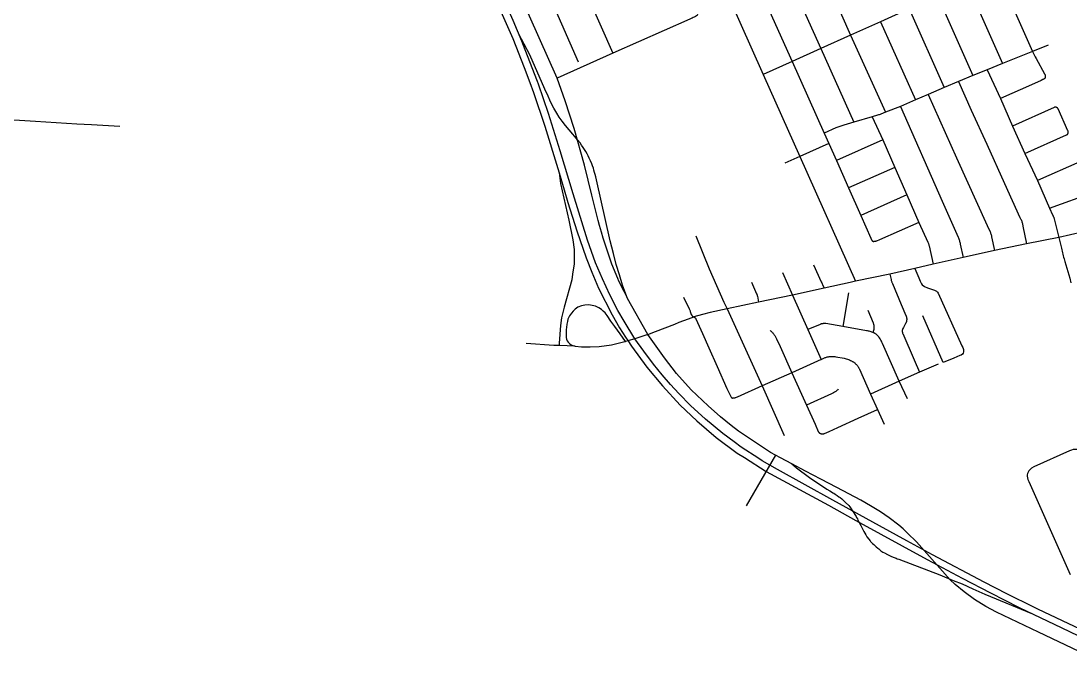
# Model space of a CAD drawing. Header units: inches. Extents: x 326453 to 344102, y 4677180 to 4689621.
# Drawn here: x 330396 to 333232, y 4678794 to 4680524 of the extents above; entities that cross this region are included whole.
import ezdxf

# ---------------------------------------------------------------- set-up
doc = ezdxf.new("R2010")
doc.units = ezdxf.units.IN
doc.header["$MEASUREMENT"] = 0
doc.layers.add('Street_Centreline', color=7, linetype='Continuous')

msp = doc.modelspace()

# ---------------------------------------------------------------- linework, layer by layer
at = {"layer": 'Street_Centreline'}
for p, q in [((331845.5588, 4680369.2195), (331614.2317, 4680887.9918)), ((332469.4138, 4680864.3761), (332638.5464, 4680485.4564)), ((332388.8434, 4680828.5016), (332557.9008, 4680449.326)), ((332310.9881, 4680793.6746), (332480.3239, 4680414.6778)), ((332233.4696, 4680758.258), (332402.1284, 4680379.538)), ((331916.5204, 4680617.104), (331996.0795, 4680437.2253)), ((332952.5991, 4680625.4938), (333049.4056, 4680408.502)), ((333053.7257, 4680612.6739), (333130.6275, 4680441.0455)), ((332874.2709, 4680590.258), (332969.3264, 4680376.4213)), ((332797.2548, 4680556.5596), (332719.204, 4680521.592)), ((332797.2548, 4680556.5596), (332891.5799, 4680343.9411)), ((332719.204, 4680521.592), (332638.5464, 4680485.4564)), ((332719.204, 4680521.592), (332813.8709, 4680310.5413)), ((332638.5464, 4680485.4564), (332557.9008, 4680449.326)), ((332638.5464, 4680485.4564), (332732.5033, 4680277.05)), ((332557.9008, 4680449.326), (332480.3239, 4680414.6778)), ((332557.9008, 4680449.326), (332647.5878, 4680250.6597)), ((333130.6275, 4680441.0455), (333049.4056, 4680408.502)), ((333172.9691, 4680458.3342), (333130.6275, 4680441.0455)), ((331996.0795, 4680437.2253), (331845.5588, 4680369.2195)), ((332480.3239, 4680414.6778), (332402.1284, 4680379.538)), ((332480.3239, 4680414.6778), (332567.1843, 4680220.8367)), ((333007.7144, 4680391.8248), (332969.3264, 4680376.4213)), ((333049.4056, 4680408.502), (333007.7144, 4680391.8248)), ((333007.7144, 4680391.8248), (333043.2551, 4680313.9322)), ((332402.1284, 4680379.538), (332501.3119, 4680157.7641)), ((332930.12, 4680360.0596), (332891.5799, 4680343.9411)), ((332969.3264, 4680376.4213), (332930.12, 4680360.0596)), ((332848.126, 4680325.068), (332813.8709, 4680310.5413)), ((332891.5799, 4680343.9411), (332848.126, 4680325.068)), ((332813.8709, 4680310.5413), (332773.1328, 4680293.064)), ((333043.2551, 4680313.9322), (333076.3328, 4680239.6856)), ((332773.1328, 4680293.064), (332732.5033, 4680277.05)), ((332697.1542, 4680265.1171), (332647.5878, 4680250.6597)), ((332697.1542, 4680265.1171), (332725.2608, 4680202.2213)), ((333076.3328, 4680239.6856), (333109.8512, 4680165.3696)), ((332567.1843, 4680220.8367), (332579.2455, 4680192.6396)), ((332579.2455, 4680192.6396), (332501.3119, 4680157.7641)), ((332579.2455, 4680192.6396), (332600.0278, 4680146.8192)), ((332725.2608, 4680202.2213), (332600.0278, 4680146.8192)), ((332725.2608, 4680202.2213), (332757.8777, 4680128.0944)), ((332501.3119, 4680157.7641), (332461.0463, 4680139.9554)), ((332501.3119, 4680157.7641), (332651.6919, 4679820.2537)), ((333109.8512, 4680165.3696), (333143.8161, 4680092.365)), ((332600.0278, 4680146.8192), (332632.4793, 4680072.4447)), ((332757.8777, 4680128.0944), (332632.4793, 4680072.4447)), ((332757.8777, 4680128.0944), (332790.1596, 4680053.9908)), ((332632.4793, 4680072.4447), (332665.7503, 4679998.4702)), ((333143.8161, 4680092.365), (333176.2124, 4680018.236)), ((332790.1596, 4680053.9908), (332665.7503, 4679998.4702)), ((332790.1596, 4680053.9908), (332823.3128, 4679979.492)), ((333425.2073, 4679989.9984), (333201.4942, 4679938.9749)), ((333201.4942, 4679938.9749), (333113.8157, 4679921.6503)), ((333027.4317, 4679903.4605), (332942.5148, 4679884.6315)), ((333113.8157, 4679921.6503), (333027.4317, 4679903.4605)), ((332942.5148, 4679884.6315), (332862.0608, 4679866.5467)), ((332454.689, 4679844.0189), (332481.6925, 4679783.126)), ((332812.2998, 4679855.0473), (332744.8596, 4679839.4)), ((332862.0608, 4679866.5467), (332812.2998, 4679855.0473)), ((332744.8596, 4679839.4), (332651.6919, 4679820.2537)), ((332566.8812, 4679801.7418), (332481.6925, 4679783.126)), ((332633.1838, 4679788.6704), (332617.5719, 4679697.8208)), ((332389.8697, 4679763.841), (332304.9645, 4679746.0003)), ((332481.6925, 4679783.126), (332389.8697, 4679763.841)), ((332481.6925, 4679783.126), (332522.8732, 4679689.656)), ((332304.9645, 4679746.0003), (332399.1095, 4679537.5185)), ((332522.8732, 4679689.656), (332559.0374, 4679609.0692)), ((331893.7629, 4679644.7765), (331850.5825, 4679646.3546)), ((332559.0374, 4679609.0692), (332479.859, 4679573.2519)), ((332874.7745, 4679595.9754), (332825.0215, 4679574.8226)), ((332479.859, 4679573.2519), (332399.1095, 4679537.5185)), ((332479.859, 4679573.2519), (332518.9521, 4679485.6459)), ((332825.0215, 4679574.8226), (332770.06, 4679550.2773)), ((332399.1095, 4679537.5185), (332458.8944, 4679403.128)), ((332770.06, 4679550.2773), (332692.138, 4679515.0716)), ((332792.1015, 4679502.4472), (332770.06, 4679550.2773)), ((332692.138, 4679515.0716), (332710.9688, 4679473.3928)), ((332710.9688, 4679473.3928), (332728.961, 4679433.9887)), ((332435.4678, 4679350.3344), (332356.4359, 4679213.5299))]:
    msp.add_line(p, q, dxfattribs=at)
for points in [[(331542.8927, 4680866.3818), (331582.8763, 4680784.7648), (331630.3637, 4680681.5241), (331641.5724, 4680665.7241), (331725.2864, 4680476.4149), (331756.4755, 4680398.4228), (331771.6468, 4680357.4123)], [(331792.0554, 4680360.0255), (331759.0641, 4680446.258), (331749.7048, 4680468.8593), (331726.4284, 4680525.0689), (331671.4705, 4680649.1355), (331576.222, 4680860.1818), (331571.5586, 4680872.7979)], [(331828.4442, 4680576.9582), (331828.61, 4680576.5438), (331828.8217, 4680576.0395), (331829.0502, 4680575.5426), (331829.2953, 4680575.0537), (331829.5567, 4680574.5732), (331829.834, 4680574.1018), (331830.1271, 4680573.64), (331830.4355, 4680573.1883), (331830.7588, 4680572.7472), (331831.0969, 4680572.3173), (331831.5189, 4680571.7795), (331831.9217, 4680571.2272), (331832.3048, 4680570.661), (331832.6677, 4680570.0817), (331833.0099, 4680569.4899), (331833.331, 4680568.8864), (331833.6307, 4680568.272), (331833.9084, 4680567.6474), (331834.164, 4680567.0133), (331902.4378, 4680413.6847)], [(332225.359, 4680541.6422), (332225.1722, 4680541.3236), (332224.9749, 4680541.0114), (332224.7674, 4680540.7059), (332224.5498, 4680540.4075), (332224.3225, 4680540.1165), (332224.0856, 4680539.8332), (332223.8394, 4680539.5579), (332223.5842, 4680539.2909), (332223.3203, 4680539.0325), (332223.048, 4680538.7831), (332222.7675, 4680538.5428), (332222.4792, 4680538.312), (332222.1834, 4680538.0909), (332221.8805, 4680537.8797), (332221.5706, 4680537.6787), (332218.7999, 4680536.0078), (332215.9763, 4680534.4277), (332213.103, 4680532.94), (332210.1829, 4680531.5464), (332207.2191, 4680530.2483), (332204.2148, 4680529.0471), (331996.0795, 4680437.2253)], [(332035.8059, 4679773.5602), (332022.2814, 4679810.0208), (332014.2308, 4679837.591), (332005.117, 4679865.8343), (331997.711, 4679895.2077), (331988.1437, 4679929.2074), (331951.5783, 4680094.5412), (331949.4271, 4680102.9448), (331948.2102, 4680108.4654), (331946.5253, 4680113.986), (331944.6532, 4680120.4423), (331943.1555, 4680125.7758), (331940.9089, 4680132.6064), (331939.224, 4680137.5656), (331935.7483, 4680146.1392), (331932.0041, 4680152.9698), (331929.0086, 4680159.4261), (331926.0132, 4680165.0403), (331922.8306, 4680170.8416), (331919.3672, 4680176.8301), (331915.5293, 4680181.7892), (331911.3171, 4680187.8713), (331907.1785, 4680194.1934), (331900.1253, 4680202.4799), (331896.3811, 4680207.2519), (331887.4884, 4680217.7317), (331867.4567, 4680241.6855), (331858.8449, 4680252.8203), (331850.982, 4680264.2358), (331844.3359, 4680274.9027), (331836.6422, 4680287.7727), (331830.3705, 4680300.2174), (331825.5966, 4680310.0422), (331821.1163, 4680320.6404), (331812.1677, 4680339.4794), (331771.6389, 4680432.078), (331740.9077, 4680490.1032)], [(333130.6275, 4680441.0455), (333133.5634, 4680434.5485), (333135.4889, 4680430.4725), (333137.5511, 4680426.4638), (333139.7475, 4680422.5271), (333162.8805, 4680380.6237), (333163.1068, 4680380.1962), (333163.3181, 4680379.7611), (333163.514, 4680379.3188), (333163.6943, 4680378.87), (333163.8587, 4680378.4151), (333164.0072, 4680377.9548), (333164.1395, 4680377.4895), (333164.2554, 4680377.0199), (333164.3548, 4680376.5465), (333164.4376, 4680376.07), (333164.5037, 4680375.5908), (333164.553, 4680375.1096), (333164.5854, 4680374.627), (333164.6009, 4680374.1435), (333164.5995, 4680373.6598), (333164.5811, 4680373.1765), (333164.5459, 4680372.6941), (333164.4938, 4680372.2132), (333164.4249, 4680371.7344), (333164.3393, 4680371.2583), (333164.2372, 4680370.7855), (333164.1185, 4680370.3166), (333164.0276, 4680370.103), (333163.9297, 4680369.8925), (333163.8247, 4680369.6854), (333163.7129, 4680369.4819), (333163.5943, 4680369.2823), (333163.4691, 4680369.0868), (333163.3375, 4680368.8955), (333163.1995, 4680368.7088), (333163.0554, 4680368.5268), (333162.9052, 4680368.3497), (333162.7493, 4680368.1777), (333162.5876, 4680368.0111), (333162.4205, 4680367.8499), (333162.2481, 4680367.6944), (333162.0705, 4680367.5448), (333161.8881, 4680367.4012), (333161.7009, 4680367.2638), (333161.5093, 4680367.1327), (333161.3134, 4680367.0081), (333161.1134, 4680366.8902), (333160.1899, 4680366.3811), (333159.2539, 4680365.8952), (333158.3061, 4680365.4329), (333153.3933, 4680363.112), (333127.3152, 4680351.0035), (333043.2551, 4680313.9322)], [(331771.6468, 4680357.4123), (331781.4559, 4680330.897), (331812.2195, 4680239.9641), (331846.9753, 4680125.1111), (331850.3624, 4680113.599), (331863.9109, 4680067.5508), (331874.2862, 4680033.0423), (331898.6753, 4679956.589), (331923.9333, 4679884.0007), (331938.7246, 4679845.2367), (331957.3174, 4679801.4031), (331994.1519, 4679729.8669), (332014.1479, 4679694.8), (332030.2251, 4679669.6754), (332036.3913, 4679660.2484)], [(332055.5564, 4679664.7259), (332026.3773, 4679712.2045), (332009.6591, 4679741.3233), (331987.9368, 4679783.4545), (331967.5114, 4679827.2062), (331949.323, 4679870.4424), (331927.2765, 4679931.8567), (331888.8318, 4680056.9145), (331853.7888, 4680173.069), (331822.2963, 4680273.8718), (331794.5631, 4680353.4709), (331792.0554, 4680360.0255)], [(332090.5808, 4679676.1965), (332035.8059, 4679773.5602), (332033.4172, 4679778.0259), (332026.0445, 4679792.7548), (332012.2498, 4679820.8912), (332009.2198, 4679827.9054), (331992.9612, 4679866.5041), (331969.5925, 4679936.5998), (331964.7834, 4679953.3553), (331959.9391, 4679971.3699), (331956.4452, 4679984.9202), (331939.4442, 4680053.0952), (331919.3112, 4680134.1116), (331890.8096, 4680233.2835), (331866.893, 4680308.3027), (331845.5588, 4680369.2195)], [(332930.12, 4680360.0596), (332964.7814, 4680283.0749), (333006.554, 4680190.8511), (333054.5347, 4680084.4185), (333096.0369, 4679993.006), (333097.15, 4679991.0123), (333098.1964, 4679988.9828), (333099.175, 4679986.9198), (333100.0847, 4679984.8254), (333100.9245, 4679982.7021), (333101.6934, 4679980.5521), (333102.3908, 4679978.3778), (333103.0157, 4679976.1816), (333103.5674, 4679973.9659), (333104.0455, 4679971.7332), (333104.4494, 4679969.4858), (333113.8157, 4679921.6503)], [(332848.1263, 4680325.0681), (332924.6462, 4680154.0265), (333007.8759, 4679971.4202), (333015.5531, 4679953.9523), (333016.3598, 4679952.03), (333017.1017, 4679950.0817), (333017.7779, 4679948.1097), (333018.3876, 4679946.1161), (333018.9303, 4679944.1032), (333019.4052, 4679942.0732), (333019.8118, 4679940.0285), (333027.4317, 4679903.4605)], [(330053.7218, 4680278.9835), (330099.3318, 4680275.7368), (330190.8423, 4680268.8533), (330227.9521, 4680265.9722), (330272.9776, 4680263.0946), (330332.1893, 4680258.9838), (330435.5381, 4680253.0091), (330547.0839, 4680246.018), (330586.2386, 4680243.7533), (330662.7203, 4680239.848)], [(332732.5033, 4680277.05), (332720.2635, 4680272.1127), (332718.0668, 4680271.2871), (332715.8441, 4680270.5342), (332713.5978, 4680269.855), (332711.3304, 4680269.25), (332697.1542, 4680265.1171)], [(332773.1328, 4680293.064), (332886.2557, 4680037.1615), (332929.2348, 4679939.512), (332930.1799, 4679937.2687), (332931.0531, 4679934.9965), (332931.8536, 4679932.6976), (332932.5806, 4679930.3745), (332933.2334, 4679928.0294), (332933.8113, 4679925.6647), (332934.3136, 4679923.2829), (332934.7399, 4679920.8863), (332942.5148, 4679884.6315)], [(333109.8512, 4680165.3696), (333222.4444, 4680215.7455), (333222.701, 4680215.8907), (333222.9524, 4680216.0446), (333223.1983, 4680216.2073), (333223.4384, 4680216.3783), (333223.6724, 4680216.5577), (333223.9001, 4680216.745), (333224.1211, 4680216.9402), (333224.3351, 4680217.1429), (333224.542, 4680217.353), (333224.7414, 4680217.5701), (333224.9332, 4680217.794), (333225.1171, 4680218.0244), (333225.2929, 4680218.2612), (333225.4603, 4680218.5038), (333225.6191, 4680218.7522), (333225.7693, 4680219.0059), (333225.9105, 4680219.2647), (333226.0427, 4680219.5282), (333226.1656, 4680219.7962), (333226.2791, 4680220.0683), (333226.383, 4680220.3442), (333226.4773, 4680220.6235), (333226.5619, 4680220.906), (333226.6366, 4680221.1912), (333226.7013, 4680221.4788), (333226.7559, 4680221.7685), (333226.8005, 4680222.06), (333226.8349, 4680222.3528), (333226.8591, 4680222.6466), (333226.8731, 4680222.9411), (333226.8768, 4680223.2359), (333226.8702, 4680223.5306), (333226.8534, 4680223.825), (333226.8264, 4680224.1185), (333226.7892, 4680224.411), (333226.7419, 4680224.702), (333226.6844, 4680224.9912), (333226.617, 4680225.2782), (333226.5396, 4680225.5626), (333226.4523, 4680225.8443), (333226.3553, 4680226.1227), (333226.2487, 4680226.3975), (333226.1326, 4680226.6685), (333199.3011, 4680286.4008), (333199.1677, 4680286.6478), (333199.026, 4680286.89), (333198.876, 4680287.1272), (333198.7179, 4680287.3592), (333198.5519, 4680287.5855), (333198.3782, 4680287.806), (333198.1971, 4680288.0204), (333198.0086, 4680288.2285), (333197.8132, 4680288.4299), (333197.6109, 4680288.6245), (333197.402, 4680288.812), (333197.1868, 4680288.9922), (333196.9655, 4680289.1649), (333196.7384, 4680289.3298), (333196.5058, 4680289.4869), (333196.2679, 4680289.6358), (333196.025, 4680289.7765), (333195.7774, 4680289.9088), (333195.5255, 4680290.0324), (333195.2694, 4680290.1473), (333195.0095, 4680290.2533), (333194.7461, 4680290.3503), (333194.4795, 4680290.4382), (333194.2101, 4680290.5169), (333193.9381, 4680290.5862), (333193.6639, 4680290.6462), (333193.3878, 4680290.6966), (333193.1101, 4680290.7376), (333192.8312, 4680290.7689), (333192.5513, 4680290.7907), (333192.2709, 4680290.8028), (333191.9902, 4680290.8052), (333191.7096, 4680290.798), (333191.4295, 4680290.7811), (333191.15, 4680290.7546), (333190.8717, 4680290.7185), (333190.5947, 4680290.6728), (333190.3195, 4680290.6176), (333190.0464, 4680290.553), (333189.7756, 4680290.479), (333189.5076, 4680290.3958), (333189.2425, 4680290.3034), (333188.9808, 4680290.2019), (333188.7228, 4680290.0914), (333076.3328, 4680239.6856)], [(332647.5878, 4680250.6597), (332620.0058, 4680242.0095), (332614.4637, 4680240.4263), (332608.9773, 4680238.6599), (332603.5527, 4680236.712), (332598.1958, 4680234.5848), (332567.1843, 4680220.8367)], [(333257.7769, 4680143.2592), (333143.8161, 4680092.365)], [(331850.3624, 4680113.599), (331854.2315, 4680084.5061), (331877.2529, 4679985.087), (331887.4172, 4679931.9407), (331891.3265, 4679906.5399), (331890.9356, 4679867.8525), (331887.0108, 4679839.1127), (331884.7634, 4679824.5059), (331863.8946, 4679750.1803), (331856.6149, 4679721.7884), (331854.1415, 4679700.9278), (331850.8206, 4679652.9618), (331850.5825, 4679646.3546)], [(333176.2124, 4680018.236), (333295.9791, 4680061.1511)], [(333176.2124, 4680018.236), (333184.4486, 4680000.1387), (333185.1111, 4679998.7311), (333185.5491, 4679997.7243), (333185.9591, 4679996.744), (333186.4848, 4679995.578), (333186.8987, 4679994.663), (333187.1462, 4679994.1327), (333187.466, 4679993.3207), (333187.8865, 4679992.2997), (333188.2573, 4679991.3709), (333188.6947, 4679990.2543), (333189.1173, 4679988.9643), (333201.4942, 4679938.9749)], [(332665.7503, 4679998.4702), (332693.0842, 4679937.194), (332695.1752, 4679932.4763), (332695.2879, 4679932.2333), (332695.4088, 4679931.9943), (332695.5379, 4679931.7596), (332695.6749, 4679931.5294), (332695.8196, 4679931.304), (332695.972, 4679931.0837), (332696.1318, 4679930.8687), (332696.2989, 4679930.6593), (332696.473, 4679930.4558), (332696.6539, 4679930.2583), (332696.8416, 4679930.0671), (332697.0356, 4679929.8824), (332697.2358, 4679929.7045), (332697.442, 4679929.5335), (332697.6539, 4679929.3696), (332697.8713, 4679929.2131), (332698.0939, 4679929.0641), (332698.3214, 4679928.9228), (332698.5537, 4679928.7893), (332698.7904, 4679928.6639), (332699.0312, 4679928.5466), (332699.2759, 4679928.4376), (332699.5241, 4679928.337), (332699.7757, 4679928.245), (332700.0302, 4679928.1616), (332700.2875, 4679928.087), (332700.5471, 4679928.0212), (332700.8089, 4679927.9643), (332701.0724, 4679927.9163)], [(332823.3128, 4679979.492), (332716.4011, 4679932.2842), (332708.1966, 4679928.8635), (332707.7461, 4679928.6849), (332707.2896, 4679928.5222), (332706.8276, 4679928.3755), (332706.3608, 4679928.2451), (332705.8898, 4679928.1312), (332705.415, 4679928.0338), (332704.9371, 4679927.9532), (332704.4566, 4679927.8893), (332703.9743, 4679927.8423), (332703.4905, 4679927.8122), (332703.0061, 4679927.7991), (332702.5214, 4679927.803), (332702.0372, 4679927.8238), (332701.554, 4679927.8616), (332701.0724, 4679927.9163)], [(332823.3128, 4679979.492), (332847.3258, 4679925.9265), (332848.0107, 4679924.3322), (332848.6453, 4679922.7173), (332849.2291, 4679921.0832), (332849.7615, 4679919.4317), (332850.2418, 4679917.7644), (332850.6697, 4679916.0828), (332862.0608, 4679866.5467)], [(332220.3945, 4679942.7803), (332256.1477, 4679853.5572), (332286.2153, 4679786.7894), (332295.72, 4679764.0638), (332296.5333, 4679762.2061), (332297.4004, 4679760.3734), (332298.3104, 4679758.5606), (332299.2523, 4679756.7627), (332300.2152, 4679754.9745), (332301.1883, 4679753.1908), (332302.1606, 4679751.4067), (332303.1214, 4679749.617), (332304.0597, 4679747.8165), (332304.9645, 4679746.0003), (332305.8251, 4679744.1631)], [(333201.4942, 4679938.9749), (333206.9837, 4679917.4422), (333208.0188, 4679913.4505), (333208.9889, 4679909.4417), (333209.911, 4679905.4203), (333210.8022, 4679901.3909), (333211.6796, 4679897.358), (333212.5602, 4679893.3262), (333213.461, 4679889.3), (333214.3991, 4679885.2841), (333215.3915, 4679881.2829), (333216.4552, 4679877.3009), (333217.6074, 4679873.3428), (333231.1797, 4679828.8043), (333233.976, 4679815.7593)], [(332538.5261, 4679864.8449), (332559.3507, 4679818.5668), (332560.4519, 4679816.0013), (332561.5836, 4679813.463), (332562.5949, 4679811.3772), (332566.8812, 4679801.7418)], [(332812.2998, 4679855.0473), (332822.8939, 4679829.3091), (332826.4915, 4679820.7906), (332828.385, 4679816.626), (332829.8998, 4679813.4079), (332831.9988, 4679810.9869), (332838.626, 4679806.2544), (332846.2001, 4679802.6578), (332852.07, 4679800.5755), (332857.2439, 4679799.0436), (332865.0073, 4679796.0148), (332870.4985, 4679793.1753), (332873.5281, 4679791.2823), (332875.5172, 4679788.3879), (332939.1929, 4679646.2668), (332941.4656, 4679640.9395), (332943.5181, 4679636.2761), (332943.8913, 4679631.9858), (332943.7047, 4679629.1877), (332942.7717, 4679625.8301), (332940.9059, 4679623.4051), (332937.1741, 4679620.7936), (332933.4424, 4679619.3013), (332917.2094, 4679612.586), (332888.7768, 4679600.7161), (332833.8379, 4679726.5346)], [(332370.7775, 4679818.1003), (332384.4938, 4679786.7948), (332384.7542, 4679786.1776), (332384.9982, 4679785.5535), (332385.2267, 4679784.9232), (332385.4408, 4679784.2873), (332385.6412, 4679783.6466), (332385.829, 4679783.0016), (332386.0051, 4679782.3531), (332386.1703, 4679781.7017), (332386.3256, 4679781.0482), (332386.4719, 4679780.393), (332386.6102, 4679779.7371), (332389.8697, 4679763.841)], [(332651.6919, 4679820.2537), (332636.885, 4679816.906), (332566.8812, 4679801.7418)], [(332744.8596, 4679839.4), (332747.8007, 4679825.3542), (332748.1698, 4679823.7169), (332748.5892, 4679822.0918), (332749.0582, 4679820.4804), (332749.5766, 4679818.8841), (332750.1438, 4679817.3045), (332750.7593, 4679815.7431), (332751.4225, 4679814.2014), (332775.3269, 4679757.5684), (332788.2294, 4679727.475), (332788.5501, 4679726.6895), (332788.8433, 4679725.8933), (332789.1086, 4679725.0874), (332789.3456, 4679724.2727), (332789.5542, 4679723.4502), (332789.734, 4679722.621), (332789.8848, 4679721.7861), (332790.0065, 4679720.9464), (332790.0989, 4679720.1029), (332790.1619, 4679719.2568), (332790.1953, 4679718.409), (332790.1993, 4679717.5605), (332790.1736, 4679716.7124), (332790.1185, 4679715.8657), (332790.034, 4679715.0215), (332789.9201, 4679714.1807), (332789.777, 4679713.3444), (332789.6049, 4679712.5135), (332789.4039, 4679711.6892), (332789.1744, 4679710.8724), (332788.9166, 4679710.064), (332788.6308, 4679709.2651), (332788.3174, 4679708.4766), (332787.9767, 4679707.6996), (332787.6091, 4679706.9348), (332787.2152, 4679706.1833), (332781.1305, 4679695.61), (332779.7281, 4679692.9257), (332779.4889, 4679692.4477), (332779.2665, 4679691.9616), (332779.0611, 4679691.468), (332778.8732, 4679690.9676), (332778.7028, 4679690.461), (332778.5501, 4679689.9487), (332778.4155, 4679689.4314), (332778.299, 4679688.9097), (332778.2007, 4679688.3843), (332778.1208, 4679687.8557), (332778.0594, 4679687.3247), (332778.0166, 4679686.7919), (332777.9924, 4679686.2579), (332777.9868, 4679685.7234), (332777.9999, 4679685.189), (332778.0316, 4679684.6554), (332778.0819, 4679684.1232), (332778.1508, 4679683.5932), (332778.2381, 4679683.0658), (332778.3437, 4679682.5418), (332778.4676, 4679682.0218), (332778.6095, 4679681.5064), (332778.7693, 4679680.9963), (332778.9468, 4679680.4921), (332779.1418, 4679679.9944), (332779.354, 4679679.5038), (332779.5832, 4679679.0209), (332810.5864, 4679607.759), (332825.0215, 4679574.8226)], [(332186.9796, 4679777.7787), (332202.1828, 4679745.9204), (332203.0097, 4679744.1115), (332203.7766, 4679742.2763), (332204.4825, 4679740.4168), (332205.1267, 4679738.5351), (332207.787, 4679730.8565), (332207.9287, 4679730.4696), (332208.0838, 4679730.088), (332208.2522, 4679729.712), (332208.4337, 4679729.3422), (332208.6281, 4679728.9789), (332208.835, 4679728.6227), (332209.0543, 4679728.2739), (332209.2857, 4679727.9331), (332209.5289, 4679727.6006), (332209.7836, 4679727.2768), (332210.0495, 4679726.9621), (332210.3262, 4679726.6569), (332210.6135, 4679726.3616), (332210.911, 4679726.0766), (332211.2182, 4679725.8021), (332211.5349, 4679725.5386), (332211.8606, 4679725.2864), (332212.195, 4679725.0457), (332212.5376, 4679724.8169), (332212.888, 4679724.6002), (332213.2457, 4679724.396), (332213.6104, 4679724.2044), (332213.9817, 4679724.0257), (332214.3589, 4679723.8601)], [(332029.6743, 4679657.9107), (332015.3791, 4679678.2417), (332001.2282, 4679698.3777), (331990.7484, 4679712.8769), (331980.71, 4679727.7196), (331975.1679, 4679734.6183), (331969.835, 4679739.6356), (331965.1295, 4679744.0257), (331958.0189, 4679748.5203), (331948.5033, 4679752.8058), (331939.6151, 4679755.1054), (331931.0406, 4679756.2552), (331920.4793, 4679756.1507), (331910.7546, 4679753.8511), (331901.3436, 4679750.1927), (331894.3376, 4679744.9664), (331888.3381, 4679739.4102), (331883.8417, 4679734.1839), (331881.1229, 4679730.8391), (331878.8225, 4679726.9716), (331876.6266, 4679723.2087), (331874.4307, 4679717.6688), (331872.9667, 4679711.5018), (331871.3982, 4679704.394), (331870.4571, 4679695.8229), (331869.9395, 4679690.0198), (331869.4166, 4679684.0618), (331869.3121, 4679676.745), (331869.2075, 4679672.773), (331869.4166, 4679668.0693), (331870.3577, 4679663.6792), (331872.1354, 4679659.6027), (331875.3769, 4679655.3172), (331879.0368, 4679651.7633), (331883.5332, 4679648.8366), (331887.8204, 4679646.9551), (331890.0163, 4679645.8053), (331893.7629, 4679644.7765), (331911.1142, 4679643.5494), (331922.139, 4679643.1412), (331934.4269, 4679643.3442), (331959.0154, 4679644.2054), (331991.8635, 4679648.6341), (332024.7449, 4679656.3997), (332029.6743, 4679657.9107)], [(332304.9645, 4679746.0003), (332258.7805, 4679735.6211), (332238.0627, 4679730.6501), (332214.3589, 4679723.8601)], [(332685.1884, 4679742.311), (332699.3449, 4679707.662), (332699.7266, 4679706.6822), (332700.0748, 4679705.69), (332700.3891, 4679704.6866), (332700.6691, 4679703.6731), (332700.9146, 4679702.6506), (332701.1251, 4679701.6204), (332701.3005, 4679700.5836), (332701.4406, 4679699.5415), (332701.5452, 4679698.4952), (332701.6142, 4679697.4459), (332701.6476, 4679696.3949), (332701.6452, 4679695.3434), (332701.607, 4679694.2926), (332701.5332, 4679693.2437), (332701.4238, 4679692.1979), (332701.2789, 4679691.1564), (332701.0987, 4679690.1204), (332700.8835, 4679689.0912), (332700.6333, 4679688.0698), (332700.3487, 4679687.0576), (332700.0298, 4679686.0556), (332699.677, 4679685.065), (332699.2908, 4679684.087), (332698.8716, 4679683.1227), (332698.4199, 4679682.1732)], [(332090.5808, 4679676.1965), (332110.7186, 4679684.338), (332163.3129, 4679704.5827), (332175.2562, 4679709.7162), (332187.5357, 4679714.5397), (332199.8801, 4679718.9645), (332214.3589, 4679723.8601)], [(332214.3589, 4679723.8601), (332214.6569, 4679723.7717), (332214.9517, 4679723.673), (332215.2428, 4679723.564), (332215.5299, 4679723.445), (332215.8127, 4679723.316), (332216.0909, 4679723.1772), (332216.364, 4679723.0288), (332216.6318, 4679722.8709), (332216.8939, 4679722.7038), (332217.1501, 4679722.5277), (332217.3999, 4679722.3427), (332217.6431, 4679722.1492), (332217.8794, 4679721.9472), (332218.1086, 4679721.7372), (332218.3302, 4679721.5192), (332218.5442, 4679721.2937), (332218.7501, 4679721.0609), (332218.9478, 4679720.821), (332219.137, 4679720.5743), (332219.3174, 4679720.3212), (332219.489, 4679720.062), (332219.6514, 4679719.7969), (332219.8044, 4679719.5264), (332219.9479, 4679719.2506), (332220.0817, 4679718.97), (332238.4882, 4679679.2327)], [(332617.5719, 4679697.8208), (332571.4494, 4679705.7594), (332570.5148, 4679705.8847), (332569.5764, 4679705.9778), (332568.6353, 4679706.0385), (332567.6928, 4679706.067), (332566.7498, 4679706.063), (332565.8075, 4679706.0267), (332564.867, 4679705.9581), (332563.9294, 4679705.8571), (332562.9958, 4679705.7241), (332562.0674, 4679705.559), (332561.1452, 4679705.3622), (332560.2302, 4679705.1338), (332559.3237, 4679704.8741), (332558.4266, 4679704.5835), (332557.54, 4679704.2622), (332556.665, 4679703.9107), (332522.8732, 4679689.656)], [(332090.5808, 4679676.2492), (332055.5564, 4679664.7259), (332029.6743, 4679657.9107)], [(332435.4678, 4679350.3344), (332422.1645, 4679357.8975), (332335.2126, 4679415.402), (332315.3756, 4679430.2739), (332286.9427, 4679453.7384), (332253.1358, 4679483.2888), (332207.1802, 4679527.2435), (332167.5064, 4679571.1982), (332135.106, 4679613.5004), (332090.5808, 4679676.2492)], [(332238.4882, 4679679.2327), (332255.3806, 4679640.7231), (332277.9038, 4679590.2168), (332304.2703, 4679530.9545), (332315.1917, 4679507.448), (332315.3287, 4679507.2624), (332315.4719, 4679507.0816), (332315.6211, 4679506.9058), (332315.7762, 4679506.7351), (332315.937, 4679506.5698), (332316.1034, 4679506.41), (332316.2751, 4679506.256), (332316.4519, 4679506.1079), (332316.6337, 4679505.966), (332316.8201, 4679505.8302), (332317.0111, 4679505.7009), (332317.2063, 4679505.5782), (332317.4057, 4679505.4621), (332317.6088, 4679505.3529), (332317.8155, 4679505.2506), (332318.0256, 4679505.1555), (332318.2388, 4679505.0675), (332318.4549, 4679504.9868), (332318.6736, 4679504.9135), (332318.8946, 4679504.8477), (332319.1178, 4679504.7894), (332319.3428, 4679504.7388), (332319.5694, 4679504.6958), (332320.0719, 4679504.6093)], [(332420.725, 4679687.9487), (332422.3205, 4679686.6023), (332423.871, 4679685.2043), (332425.3749, 4679683.7564), (332426.8307, 4679682.26), (332428.2366, 4679680.7168), (332429.5913, 4679679.1284), (332430.8933, 4679677.4964), (332432.1411, 4679675.8228), (332433.3335, 4679674.1091), (332434.4692, 4679672.3574), (332435.5469, 4679670.5694), (332436.5655, 4679668.7471), (332437.5238, 4679666.8925), (332438.421, 4679665.0074), (332448.0465, 4679643.8996), (332479.859, 4679573.2519)], [(332698.4199, 4679682.1732), (332696.1279, 4679683.0562), (332693.8083, 4679683.8642), (332691.4637, 4679684.5963), (332689.0966, 4679685.2517), (332686.7093, 4679685.8298), (332684.3046, 4679686.3299), (332681.8848, 4679686.7514), (332617.5719, 4679697.8208)], [(332770.06, 4679550.2773), (332724.6449, 4679652.3096), (332723.2073, 4679655.417), (332721.6801, 4679658.4814), (332720.0645, 4679661.5002), (332718.3619, 4679664.4707), (332716.5738, 4679667.3905), (332715.8855, 4679668.4386), (332715.162, 4679669.4626), (332714.4041, 4679670.4615), (332713.6126, 4679671.4339), (332712.7884, 4679672.3789), (332711.9326, 4679673.2953), (332711.0461, 4679674.182), (332710.1299, 4679675.038), (332709.1852, 4679675.8624), (332708.2129, 4679676.6541), (332707.2142, 4679677.4123), (332706.1903, 4679678.136), (332705.1424, 4679678.8245), (332704.0717, 4679679.4769), (332702.9793, 4679680.0925), (332701.8667, 4679680.6706), (332700.735, 4679681.2105), (332699.5856, 4679681.7115), (332698.4199, 4679682.1732)], [(331850.5825, 4679646.3546), (331835.9322, 4679647.0125), (331761.1076, 4679652.5064)], [(332036.3913, 4679660.2484), (332046.5819, 4679644.6689), (332087.5748, 4679588.3895), (332129.7989, 4679537.3546), (332177.5289, 4679485.7656), (332222.6623, 4679443.0972), (332275.169, 4679398.3053), (332331.9785, 4679356.0626), (332351.4146, 4679343.7738), (332409.9602, 4679306.1807)], [(332419.7303, 4679323.2631), (332399.4669, 4679335.2543), (332390.0647, 4679340.9259), (332342.7296, 4679371.714), (332323.4389, 4679386.1359), (332292.7008, 4679408.7649), (332246.1762, 4679447.3311), (332205.9737, 4679484.601), (332174.525, 4679516.8476), (332151.5909, 4679541.6102), (332129.2201, 4679567.8611), (332106.0389, 4679596.0566), (332079.7776, 4679631.0579), (332055.5564, 4679664.7259)], [(332559.0374, 4679609.0692), (332560.7102, 4679610.0464), (332562.4157, 4679610.9653), (332564.1519, 4679611.8248), (332565.9167, 4679612.6239), (332567.7081, 4679613.3617), (332569.5238, 4679614.0372), (332571.3618, 4679614.6496), (332573.2198, 4679615.1983), (332575.0956, 4679615.6825), (332576.987, 4679616.1018), (332578.8917, 4679616.4555), (332580.8076, 4679616.7433), (332582.7322, 4679616.9649), (332584.6633, 4679617.1199), (332586.5986, 4679617.2082), (332588.5358, 4679617.2297), (332590.4725, 4679617.1843), (332592.4066, 4679617.0722), (332594.3357, 4679616.8934), (332596.2574, 4679616.6481), (332598.1695, 4679616.3367), (332620.9114, 4679612.2289), (332623.8575, 4679611.483), (332626.7788, 4679610.6451), (332629.6723, 4679609.7161), (332632.5354, 4679608.697), (332635.3651, 4679607.5886), (332638.1587, 4679606.3921), (332640.9134, 4679605.1087), (332642.2496, 4679604.4326), (332643.5624, 4679603.7121), (332644.8502, 4679602.9479), (332646.1117, 4679602.1409), (332647.3454, 4679601.292), (332648.55, 4679600.4023), (332649.724, 4679599.4726), (332650.8661, 4679598.5041), (332651.9751, 4679597.4978), (332653.0498, 4679596.4548), (332654.0888, 4679595.3764), (332655.0911, 4679594.2638), (332656.0554, 4679593.1181), (332656.9808, 4679591.9407), (332657.8662, 4679590.733), (332658.7105, 4679589.4962), (332659.5129, 4679588.2318), (332660.2724, 4679586.9411), (332660.9882, 4679585.6258), (332661.6595, 4679584.2871), (332662.2854, 4679582.9267), (332692.138, 4679515.0716)], [(332399.1095, 4679537.5185), (332331.9584, 4679507.4991), (332326.7692, 4679505.12), (332326.4701, 4679504.9889), (332326.1667, 4679504.8679), (332325.8594, 4679504.7573), (332325.5485, 4679504.657), (332325.2345, 4679504.5673), (332324.9176, 4679504.4882), (332324.5983, 4679504.4199), (332324.2768, 4679504.3623), (332323.9535, 4679504.3156), (332323.6289, 4679504.2798), (332323.3032, 4679504.255), (332322.9769, 4679504.2411), (332322.6503, 4679504.2383), (332322.3238, 4679504.2465), (332321.9978, 4679504.2656), (332321.6726, 4679504.2957), (332321.3486, 4679504.3368), (332321.0261, 4679504.3887), (332320.7056, 4679504.4515), (332320.3874, 4679504.5251), (332320.0719, 4679504.6093)], [(332605.2873, 4679528.6796), (332603.6266, 4679527.1173), (332601.912, 4679525.6142), (332600.1457, 4679524.1722), (332598.3299, 4679522.7932), (332596.4668, 4679521.4787), (332594.5587, 4679520.2304), (332592.608, 4679519.0499), (332590.617, 4679517.9385), (332588.5882, 4679516.8978), (332586.5242, 4679515.9289), (332518.9521, 4679485.6459)], [(332518.9521, 4679485.6459), (332542.2994, 4679433.7349), (332550.7726, 4679414.2915), (332551.0341, 4679413.8911), (332551.3093, 4679413.5001), (332551.598, 4679413.1188), (332551.8996, 4679412.7477), (332552.214, 4679412.3873), (332552.5406, 4679412.0381), (332552.8792, 4679411.7004), (332553.2293, 4679411.3746), (332553.5904, 4679411.0611), (332553.9622, 4679410.7604), (332554.3442, 4679410.4727), (332554.736, 4679410.1984), (332555.137, 4679409.9379), (332555.5468, 4679409.6914), (332555.9649, 4679409.4593), (332556.3908, 4679409.2418), (332556.824, 4679409.0392), (332557.2639, 4679408.8518), (332557.7101, 4679408.6797), (332558.162, 4679408.5232), (332558.619, 4679408.3824), (332559.0806, 4679408.2576), (332559.5463, 4679408.1488), (332560.0155, 4679408.0563), (332560.4876, 4679407.98), (332560.962, 4679407.9202), (332561.4383, 4679407.8768), (332561.9157, 4679407.85), (332562.3938, 4679407.8398), (332562.872, 4679407.8461), (332563.3497, 4679407.869), (332563.8263, 4679407.9085), (332564.3012, 4679407.9644), (332564.7739, 4679408.0368), (332565.2438, 4679408.1255), (332565.7103, 4679408.2305), (332566.173, 4679408.3515), (332566.6311, 4679408.4886), (332567.0843, 4679408.6414), (332567.5318, 4679408.8098), (332567.9733, 4679408.9937), (332580.9409, 4679414.6598), (332603.83, 4679424.9296), (332659.3055, 4679449.9857), (332710.9688, 4679473.3928)], [(333279.6192, 4679359.421), (333267.2513, 4679363.0911), (333251.4627, 4679366.0854), (333248.0217, 4679366.0854), (333244.1984, 4679366.0854), (333239.9927, 4679365.3211), (333235.787, 4679364.1746), (333230.4168, 4679361.9238), (333133.4891, 4679318.4864), (333127.1552, 4679315.0826), (333124.5148, 4679312.8203), (333119.9884, 4679308.2958), (333118.1048, 4679304.2175), (333116.6238, 4679300.5167), (333115.8833, 4679297.556), (333115.5131, 4679293.485), (333116.4387, 4679289.229), (333118.0122, 4679284.2328), (333120.3301, 4679278.8024), (333232.3233, 4679027.5731)], [(332479.2658, 4679326.6217), (332448.8478, 4679342.7603), (332435.4678, 4679350.3344)], [(332409.9602, 4679306.1807), (332578.3807, 4679214.8051), (332652.7148, 4679174.1353), (332845.5072, 4679068.2645), (332939.9774, 4679018.2547), (333016.5107, 4678978.4642), (333094.2921, 4678938.3382), (333209.532, 4678883.5987), (333318.0952, 4678831.8364), (333327.8014, 4678827.4202)], [(333335.8839, 4678843.9412), (333211.519, 4678902.2066), (333144.4594, 4678934.3565), (333134.2104, 4678939.2228), (333060.9512, 4678975.7452), (332999.8125, 4679006.9114), (332860.2575, 4679080.6436), (332790.3374, 4679118.6093), (332716.793, 4679159.2322), (332590.6741, 4679228.7487), (332440.4504, 4679311.4972), (332419.7303, 4679323.2631)], [(332479.2658, 4679326.6217), (332492.4139, 4679316.3804), (332527.2043, 4679290.0592), (332574.4632, 4679258.807), (332582.0822, 4679254.3275), (332586.7064, 4679251.1743), (332590.5062, 4679248.9526), (332592.9079, 4679247.6268), (332596.5285, 4679244.9752), (332601.7775, 4679241.3676), (332606.4018, 4679238.0351), (332609.9865, 4679235.5627), (332614.5391, 4679231.8719), (332618.4106, 4679228.3602), (332625.0625, 4679222.8217), (332633.379, 4679213.8634), (332635.9958, 4679210.4235), (332640.1311, 4679204.9547), (332643.1064, 4679200.7264), (332647.0854, 4679194.5632), (332649.989, 4679189.9407), (332653.2957, 4679184.5095), (332654.6579, 4679181.822), (332656.8087, 4679178.0237), (332658.4576, 4679174.5838), (332661.5405, 4679168.1697), (332665.9205, 4679159.9037), (332674.5992, 4679143.9355), (332679.6536, 4679135.1564), (332682.5931, 4679130.0323), (332687.6632, 4679122.986), (332690.9611, 4679118.9727), (332692.5384, 4679117.0377), (332697.9513, 4679111.9852), (332701.2851, 4679109.1544), (332704.1528, 4679106.3595), (332705.6584, 4679104.6753), (332707.9885, 4679102.6687), (332711.8677, 4679099.319), (332714.4487, 4679096.9182), (332717.194, 4679094.2115), (332719.8467, 4679092.0257), (332723.0371, 4679089.804), (332725.9765, 4679088.2632), (332729.7763, 4679086.0774), (332738.0211, 4679081.885), (332749.4379, 4679076.4991), (332755.8187, 4679073.9191), (332761.2316, 4679071.6258), (332764.555, 4679070.4098), (332768.5013, 4679068.9488), (332880.1386, 4679026.6477), (332915.9475, 4679011.161), (332940.0637, 4679002.2488), (332968.7107, 4678989.3919), (333001.6632, 4678974.2946), (333129.7662, 4678921.4878)], [(333311.4469, 4678793.9909), (333146.2328, 4678872.1092), (333032.7155, 4678926.2135), (333004.2681, 4678941.6025), (332973.1433, 4678960.6715), (332945.6999, 4678980.7441), (332921.2686, 4679001.1513), (332907.7228, 4679013.3577), (332816.3564, 4679115.7282), (332792.5945, 4679139.8154), (332780.2114, 4679151.1899), (332768.8325, 4679161.2262), (332742.7278, 4679181.2988), (332719.3006, 4679197.0224), (332692.1426, 4679213.2297), (332666.2449, 4679228.47), (332601.5262, 4679262.6991), (332558.0847, 4679285.2464), (332516.5184, 4679306.857), (332479.2658, 4679326.6217)]]:
    msp.add_lwpolyline(points, dxfattribs=at)

doc.saveas('drawing.dxf')
